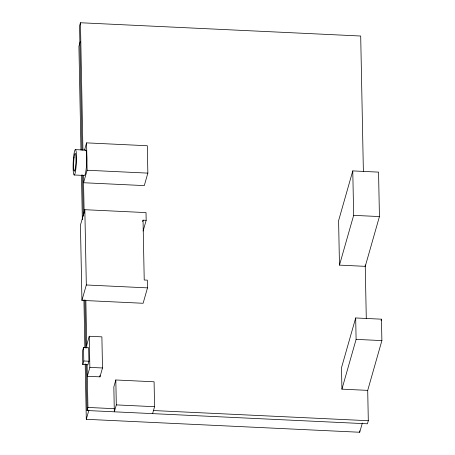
<?xml version="1.0" encoding="UTF-8"?>
<svg xmlns="http://www.w3.org/2000/svg" width="455" height="455" viewBox="0 0 455 455"><rect width="100%" height="100%" fill="white"/><g stroke="black" fill="none" stroke-linecap="round" stroke-linejoin="round"><path stroke-width="0.68" d="M363.38 171.529L360.701 36.019L80.444 22.75L79.568 25.833L81.985 150.042M80.222 41.678L78.914 46.279L80.967 150.013M84.522 150.093L86.581 142.864L147.312 145.742L147.852 173.122L144.292 185.606L83.555 182.734L87.115 170.244L86.581 142.864M84.835 209.698L80.444 225.1L81.934 300.38L143.115 303.275L147.505 287.873L147.352 280.155L144.224 280.007L143.041 220.169L146.169 220.317L146.015 212.599L84.835 209.698L86.319 284.978L81.934 300.38M83.527 347.523L82.514 351.078L82.782 364.54L87.912 364.785L88.924 361.23L88.657 347.762L83.527 347.523L83.794 360.991L82.782 364.54M86.717 345.14L89.248 336.256L101.886 336.854L102.5 367.964L99.969 376.848L87.32 376.291L89.851 367.407L89.248 336.256M367.708 390.373L341.927 389.15L341.5 367.742L355.679 317.96L381.466 319.183L381.887 340.596L367.708 390.373L368.305 420.716L367.43 423.798L87.053 410.524L87.929 407.441L87.104 364.967M362.345 423.053L359.723 432.25L86.291 419.305L88.913 410.109M142.66 221.511L143.041 220.169M143.115 231.032L146.169 220.317M115.815 379.976L113.835 386.921L114.324 411.832L116.304 404.893L115.815 379.976L154.08 381.79L154.575 406.702L152.596 413.646M352.773 170.904L338.594 220.681L339.47 265.123L365.257 266.346L379.436 216.569L378.554 172.126L352.773 170.904L353.654 215.346L339.47 265.123M341.927 389.15L356.106 339.373L355.679 317.96M381.074 320.548L381.466 319.183M89.851 367.407L102.5 367.964M75.456 149.627L85.722 150.116L86.109 150.673A12.706 1.592 -87.3 0 1 86.416 166.547L86.103 169.556A12.706 1.592 -87.3 0 1 84.414 175.476L74.148 174.987L73.761 174.436A12.706 1.592 -87.3 0 1 73.454 158.562L73.767 155.553A12.706 1.592 -87.3 0 1 75.456 149.627L75.837 150.184A12.706 1.592 -87.3 0 1 76.15 166.058L75.831 169.067A12.706 1.592 -87.3 0 1 74.148 174.987M87.115 170.244L147.852 173.122M353.654 215.346L379.436 216.569M86.319 284.978L147.505 287.873M356.106 339.373L381.887 340.596M83.794 360.991L88.924 361.23M116.304 404.893L154.575 406.702M87.929 407.441L114.268 408.692M153.244 410.535L368.305 420.716M365.228 264.935L366.292 318.716M359.695 430.828L359.723 432.25M99.941 375.432L99.969 376.848M80.444 22.75L82.929 150.389M83.419 175.71L84.152 213.23M85.847 300.562L86.774 347.973M82.469 174.879L83.265 216.045M84.897 299.799L85.836 348.064M86.154 364.387L87.053 410.524M81.456 174.885L82.344 219.646M83.93 299.936L84.869 347.54M85.193 363.886L86.291 419.305M85.295 150.423A12.706 1.592 -87.3 0 1 85.722 150.116M74.08 157.578L73.858 159.688A8.895 1.115 -87.3 0 0 74.074 170.796L74.341 171.188A8.895 1.115 -87.3 0 0 75.524 167.042L75.746 164.932A8.895 1.115 -87.3 0 0 75.53 153.824L75.257 153.432A8.895 1.115 -87.3 0 0 74.08 157.578"/></g></svg>
